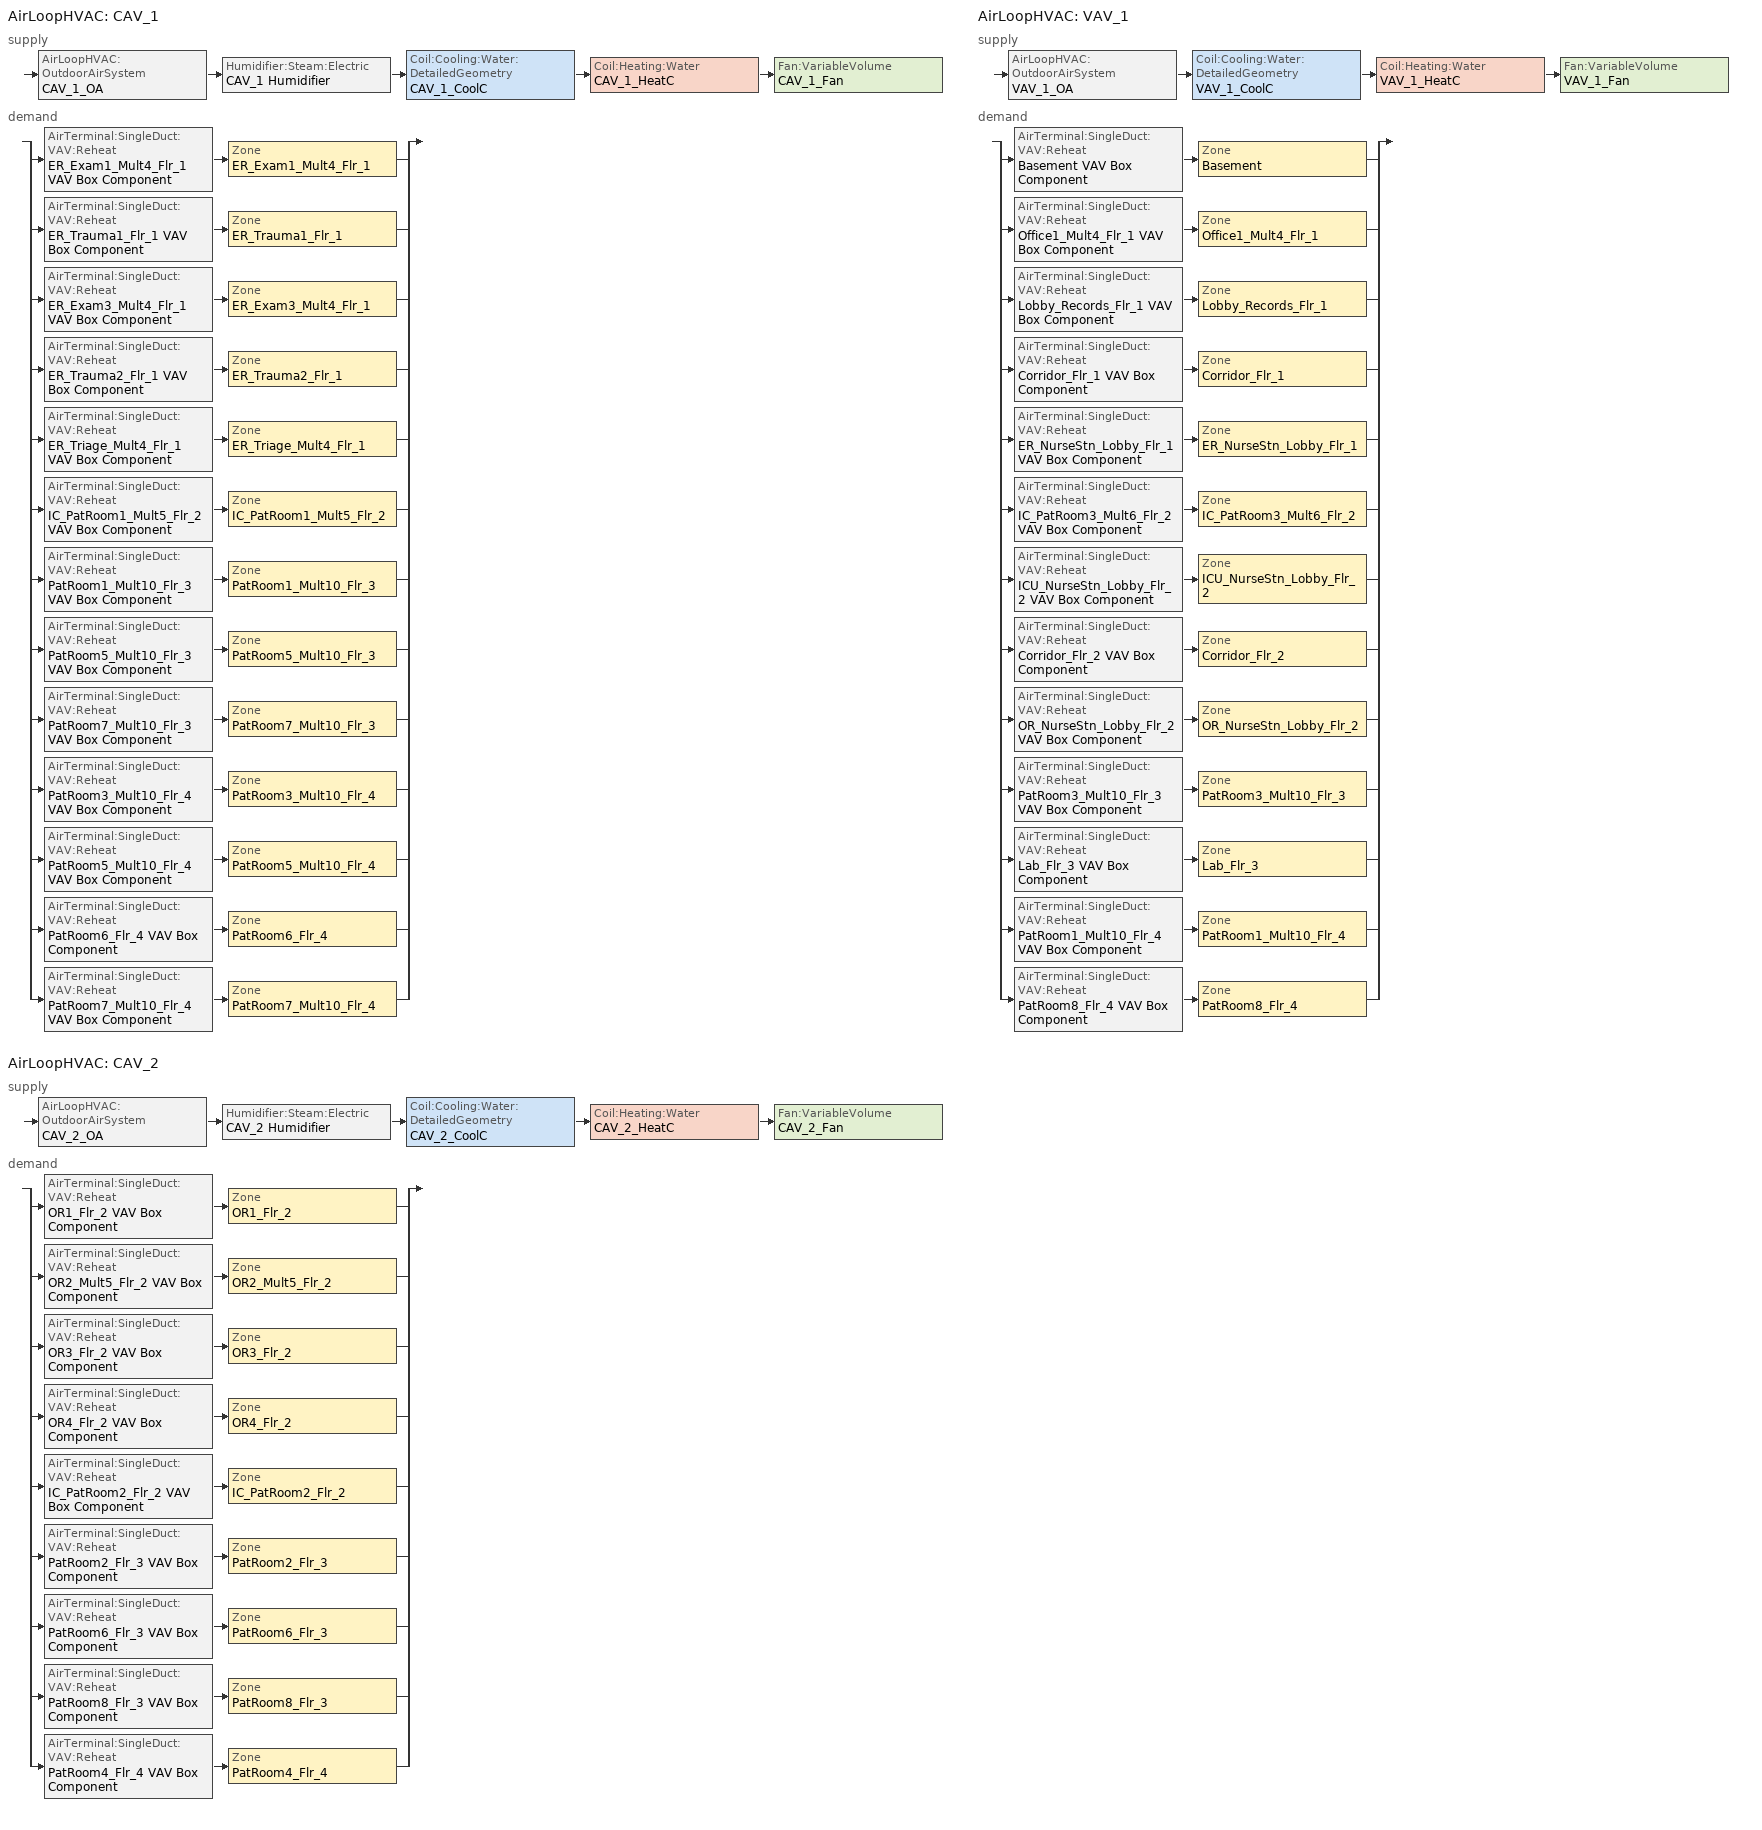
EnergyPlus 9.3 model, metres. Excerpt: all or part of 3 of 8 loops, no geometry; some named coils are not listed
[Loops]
AirLoopHVAC 'CAV_1'
 supply: AirLoopHVAC:OutdoorAirSystem 'CAV_1_OA' > Humidifier:Steam:Electric 'CAV_1 Humidifier' > Coil:Cooling:Water:DetailedGeometry 'CAV_1_CoolC' > Coil:Heating:Water 'CAV_1_HeatC' > Fan:VariableVolume 'CAV_1_Fan'
 demand: split
  | AirTerminal:SingleDuct:VAV:Reheat 'ER_Exam1_Mult4_Flr_1 VAV Box Component' > Zone 'ER_Exam1_Mult4_Flr_1'
  | AirTerminal:SingleDuct:VAV:Reheat 'ER_Trauma1_Flr_1 VAV Box Component' > Zone 'ER_Trauma1_Flr_1'
  | AirTerminal:SingleDuct:VAV:Reheat 'ER_Exam3_Mult4_Flr_1 VAV Box Component' > Zone 'ER_Exam3_Mult4_Flr_1'
  | AirTerminal:SingleDuct:VAV:Reheat 'ER_Trauma2_Flr_1 VAV Box Component' > Zone 'ER_Trauma2_Flr_1'
  | AirTerminal:SingleDuct:VAV:Reheat 'ER_Triage_Mult4_Flr_1 VAV Box Component' > Zone 'ER_Triage_Mult4_Flr_1'
  | AirTerminal:SingleDuct:VAV:Reheat 'IC_PatRoom1_Mult5_Flr_2 VAV Box Component' > Zone 'IC_PatRoom1_Mult5_Flr_2'
  | AirTerminal:SingleDuct:VAV:Reheat 'PatRoom1_Mult10_Flr_3 VAV Box Component' > Zone 'PatRoom1_Mult10_Flr_3'
  | AirTerminal:SingleDuct:VAV:Reheat 'PatRoom5_Mult10_Flr_3 VAV Box Component' > Zone 'PatRoom5_Mult10_Flr_3'
  | AirTerminal:SingleDuct:VAV:Reheat 'PatRoom7_Mult10_Flr_3 VAV Box Component' > Zone 'PatRoom7_Mult10_Flr_3'
  | AirTerminal:SingleDuct:VAV:Reheat 'PatRoom3_Mult10_Flr_4 VAV Box Component' > Zone 'PatRoom3_Mult10_Flr_4'
  | AirTerminal:SingleDuct:VAV:Reheat 'PatRoom5_Mult10_Flr_4 VAV Box Component' > Zone 'PatRoom5_Mult10_Flr_4'
  | AirTerminal:SingleDuct:VAV:Reheat 'PatRoom6_Flr_4 VAV Box Component' > Zone 'PatRoom6_Flr_4'
  | AirTerminal:SingleDuct:VAV:Reheat 'PatRoom7_Mult10_Flr_4 VAV Box Component' > Zone 'PatRoom7_Mult10_Flr_4'
AirLoopHVAC 'CAV_2'
 supply: AirLoopHVAC:OutdoorAirSystem 'CAV_2_OA' > Humidifier:Steam:Electric 'CAV_2 Humidifier' > Coil:Cooling:Water:DetailedGeometry 'CAV_2_CoolC' > Coil:Heating:Water 'CAV_2_HeatC' > Fan:VariableVolume 'CAV_2_Fan'
 demand: split
  | AirTerminal:SingleDuct:VAV:Reheat 'OR1_Flr_2 VAV Box Component' > Zone 'OR1_Flr_2'
  | AirTerminal:SingleDuct:VAV:Reheat 'OR2_Mult5_Flr_2 VAV Box Component' > Zone 'OR2_Mult5_Flr_2'
  | AirTerminal:SingleDuct:VAV:Reheat 'OR3_Flr_2 VAV Box Component' > Zone 'OR3_Flr_2'
  | AirTerminal:SingleDuct:VAV:Reheat 'OR4_Flr_2 VAV Box Component' > Zone 'OR4_Flr_2'
  | AirTerminal:SingleDuct:VAV:Reheat 'IC_PatRoom2_Flr_2 VAV Box Component' > Zone 'IC_PatRoom2_Flr_2'
  | AirTerminal:SingleDuct:VAV:Reheat 'PatRoom2_Flr_3 VAV Box Component' > Zone 'PatRoom2_Flr_3'
  | AirTerminal:SingleDuct:VAV:Reheat 'PatRoom6_Flr_3 VAV Box Component' > Zone 'PatRoom6_Flr_3'
  | AirTerminal:SingleDuct:VAV:Reheat 'PatRoom8_Flr_3 VAV Box Component' > Zone 'PatRoom8_Flr_3'
  | AirTerminal:SingleDuct:VAV:Reheat 'PatRoom4_Flr_4 VAV Box Component' > Zone 'PatRoom4_Flr_4'
AirLoopHVAC 'VAV_1'
 supply: AirLoopHVAC:OutdoorAirSystem 'VAV_1_OA' > Coil:Cooling:Water:DetailedGeometry 'VAV_1_CoolC' > Coil:Heating:Water 'VAV_1_HeatC' > Fan:VariableVolume 'VAV_1_Fan'
 demand: split
  | AirTerminal:SingleDuct:VAV:Reheat 'Basement VAV Box Component' > Zone 'Basement'
  | AirTerminal:SingleDuct:VAV:Reheat 'Office1_Mult4_Flr_1 VAV Box Component' > Zone 'Office1_Mult4_Flr_1'
  | AirTerminal:SingleDuct:VAV:Reheat 'Lobby_Records_Flr_1 VAV Box Component' > Zone 'Lobby_Records_Flr_1'
  | AirTerminal:SingleDuct:VAV:Reheat 'Corridor_Flr_1 VAV Box Component' > Zone 'Corridor_Flr_1'
  | AirTerminal:SingleDuct:VAV:Reheat 'ER_NurseStn_Lobby_Flr_1 VAV Box Component' > Zone 'ER_NurseStn_Lobby_Flr_1'
  | AirTerminal:SingleDuct:VAV:Reheat 'IC_PatRoom3_Mult6_Flr_2 VAV Box Component' > Zone 'IC_PatRoom3_Mult6_Flr_2'
  | AirTerminal:SingleDuct:VAV:Reheat 'ICU_NurseStn_Lobby_Flr_2 VAV Box Component' > Zone 'ICU_NurseStn_Lobby_Flr_2'
  | AirTerminal:SingleDuct:VAV:Reheat 'Corridor_Flr_2 VAV Box Component' > Zone 'Corridor_Flr_2'
  | AirTerminal:SingleDuct:VAV:Reheat 'OR_NurseStn_Lobby_Flr_2 VAV Box Component' > Zone 'OR_NurseStn_Lobby_Flr_2'
  | AirTerminal:SingleDuct:VAV:Reheat 'PatRoom3_Mult10_Flr_3 VAV Box Component' > Zone 'PatRoom3_Mult10_Flr_3'
  | AirTerminal:SingleDuct:VAV:Reheat 'Lab_Flr_3 VAV Box Component' > Zone 'Lab_Flr_3'
  | AirTerminal:SingleDuct:VAV:Reheat 'PatRoom1_Mult10_Flr_4 VAV Box Component' > Zone 'PatRoom1_Mult10_Flr_4'
  | AirTerminal:SingleDuct:VAV:Reheat 'PatRoom8_Flr_4 VAV Box Component' > Zone 'PatRoom8_Flr_4'
[Fan:VariableVolume] Availability Schedule=HVACOperationSchd; Pressure Rise {Pa}=1515.192; Maximum Flow Rate {m3/s}=AUTOSIZE; Fan Power Minimum Flow Rate Input Method=FixedFlowRate; Fan Power Minimum Air Flow Rate {m3/s}=0; Motor In Airstream Fraction=1; Fan Power Coefficient 1=0.0407599; Fan Power Coefficient 2=0.088045; Fan Power Coefficient 3=-0.0729261; Fan Power Coefficient 4=0.94374; Fan Power Coefficient 5=0
Name | Fan Total Efficiency | Motor Efficiency
CAV_1_Fan; CAV_2_Fan | 0.6084 | 0.936
VAV_1_Fan | 0.61425 | 0.945
[Coil:Heating:Water] Availability Schedule=ALWAYS_ON; U-Factor Times Area Value {W/K}=AUTOSIZE; Maximum Water Flow Rate {m3/s}=AUTOSIZE; Performance Input Method=UFactorTimesAreaAndDesignWaterFlowRate; Rated Capacity {W}=AUTOSIZE; Rated Inlet Water Temperature {C}=82.2; Rated Inlet Air Temperature {C}=16.6; Rated Outlet Water Temperature {C}=71.1; Rated Outlet Air Temperature {C}=32.2
CAV_1_HeatC; CAV_2_HeatC; VAV_1_HeatC
[Coil:Cooling:Water:DetailedGeometry] Availability Schedule=ALWAYS_ON; Maximum Water Flow Rate {m3/s}=AUTOSIZE; Tube Outside Surface Area {m2}=AUTOSIZE; Total Tube Inside Area {m2}=AUTOSIZE; Fin Surface Area {m2}=AUTOSIZE; Minimum Airflow Area {m2}=AUTOSIZE; Coil Depth {m}=AUTOSIZE; Fin Diameter {m}=AUTOSIZE; Fin Thickness {m}=0.0015; Tube Inside Diameter {m}=0.01445; Tube Outside Diameter {m}=0.0159; Tube Thermal Conductivity {W/m-K}=386; Fin Thermal Conductivity {W/m-K}=204; Fin Spacing {m}=0.0018; Tube Depth Spacing {m}=0.026; Number of Tube Rows=6; Number of Tubes per Row=AUTOSIZE
CAV_1_CoolC; CAV_2_CoolC; VAV_1_CoolC
[Humidifier:Steam:Electric] Availability Schedule=ALWAYS_ON; Rated Capacity {m3/s}=3.72E-5; Rated Power {W}=100000; Rated Fan Power {W}=0; Standby Power {W}=0
CAV_1 Humidifier; CAV_2 Humidifier
[AirTerminal:SingleDuct:VAV:Reheat] Availability Schedule=ALWAYS_ON; Maximum Air Flow Rate {m3/s}=AUTOSIZE; Zone Minimum Air Flow Input Method=Constant; Maximum Hot Water or Steam Flow Rate {m3/s}=AUTOSIZE; Minimum Hot Water or Steam Flow Rate {m3/s}=0; Convergence Tolerance=0.001; Damper Heating Action=NORMAL
Name | Constant Minimum Air Flow Fraction | Reheat Coil
Basement VAV Box Component | 0.3 | Basement VAV Box Reheat Coil
Corridor_Flr_1 VAV Box Component | 0.3 | Corridor_Flr_1 VAV Box Reheat Coil
Corridor_Flr_2 VAV Box Component | 0.3 | Corridor_Flr_2 VAV Box Reheat Coil
ER_Exam1_Mult4_Flr_1 VAV Box Component | 1 | ER_Exam1_Mult4_Flr_1 VAV Box Reheat Coil
ER_Exam3_Mult4_Flr_1 VAV Box Component | 1 | ER_Exam3_Mult4_Flr_1 VAV Box Reheat Coil
ER_NurseStn_Lobby_Flr_1 VAV Box Component | 0.3 | ER_NurseStn_Lobby_Flr_1 VAV Box Reheat Coil
ER_Trauma1_Flr_1 VAV Box Component | 1 | ER_Trauma1_Flr_1 VAV Box Reheat Coil
ER_Trauma2_Flr_1 VAV Box Component | 1 | ER_Trauma2_Flr_1 VAV Box Reheat Coil
ER_Triage_Mult4_Flr_1 VAV Box Component | 1 | ER_Triage_Mult4_Flr_1 VAV Box Reheat Coil
ICU_NurseStn_Lobby_Flr_2 VAV Box Component | 0.3 | ICU_NurseStn_Lobby_Flr_2 VAV Box Reheat Coil
IC_PatRoom1_Mult5_Flr_2 VAV Box Component | 1 | IC_PatRoom1_Mult5_Flr_2 VAV Box Reheat Coil
IC_PatRoom2_Flr_2 VAV Box Component | 1 | IC_PatRoom2_Flr_2 VAV Box Reheat Coil
IC_PatRoom3_Mult6_Flr_2 VAV Box Component | 1 | IC_PatRoom3_Mult6_Flr_2 VAV Box Reheat Coil
Lab_Flr_3 VAV Box Component | 1 | Lab_Flr_3 VAV Box Reheat Coil
Lobby_Records_Flr_1 VAV Box Component | 0.3 | Lobby_Records_Flr_1 VAV Box Reheat Coil
OR1_Flr_2 VAV Box Component | 1 | OR1_Flr_2 VAV Box Reheat Coil
OR2_Mult5_Flr_2 VAV Box Component | 1 | OR2_Mult5_Flr_2 VAV Box Reheat Coil
OR3_Flr_2 VAV Box Component | 1 | OR3_Flr_2 VAV Box Reheat Coil
OR4_Flr_2 VAV Box Component | 1 | OR4_Flr_2 VAV Box Reheat Coil
OR_NurseStn_Lobby_Flr_2 VAV Box Component | 0.3 | OR_NurseStn_Lobby_Flr_2 VAV Box Reheat Coil
Office1_Mult4_Flr_1 VAV Box Component | 0.3 | Office1_Mult4_Flr_1 VAV Box Reheat Coil
PatRoom1_Mult10_Flr_3 VAV Box Component | 1 | PatRoom1_Mult10_Flr_3 VAV Box Reheat Coil
PatRoom1_Mult10_Flr_4 VAV Box Component | 1 | PatRoom1_Mult10_Flr_4 VAV Box Reheat Coil
PatRoom2_Flr_3 VAV Box Component | 1 | PatRoom2_Flr_3 VAV Box Reheat Coil
PatRoom3_Mult10_Flr_3 VAV Box Component | 1 | PatRoom3_Mult10_Flr_3 VAV Box Reheat Coil
PatRoom3_Mult10_Flr_4 VAV Box Component | 1 | PatRoom3_Mult10_Flr_4 VAV Box Reheat Coil
PatRoom4_Flr_4 VAV Box Component | 1 | PatRoom4_Flr_4 VAV Box Reheat Coil
PatRoom5_Mult10_Flr_3 VAV Box Component | 1 | PatRoom5_Mult10_Flr_3 VAV Box Reheat Coil
PatRoom5_Mult10_Flr_4 VAV Box Component | 1 | PatRoom5_Mult10_Flr_4 VAV Box Reheat Coil
PatRoom6_Flr_3 VAV Box Component | 1 | PatRoom6_Flr_3 VAV Box Reheat Coil
PatRoom6_Flr_4 VAV Box Component | 1 | PatRoom6_Flr_4 VAV Box Reheat Coil
PatRoom7_Mult10_Flr_3 VAV Box Component | 1 | PatRoom7_Mult10_Flr_3 VAV Box Reheat Coil
PatRoom7_Mult10_Flr_4 VAV Box Component | 1 | PatRoom7_Mult10_Flr_4 VAV Box Reheat Coil
PatRoom8_Flr_3 VAV Box Component | 1 | PatRoom8_Flr_3 VAV Box Reheat Coil
PatRoom8_Flr_4 VAV Box Component | 1 | PatRoom8_Flr_4 VAV Box Reheat Coil
[Zone equipment]
Basement: Basement VAV Box Component
Corridor_Flr_1: Corridor_Flr_1 VAV Box Component
Corridor_Flr_2: Corridor_Flr_2 VAV Box Component
ER_Exam1_Mult4_Flr_1: ER_Exam1_Mult4_Flr_1 VAV Box Component
ER_Exam3_Mult4_Flr_1: ER_Exam3_Mult4_Flr_1 VAV Box Component
ER_NurseStn_Lobby_Flr_1: ER_NurseStn_Lobby_Flr_1 VAV Box Component
ER_Trauma1_Flr_1: ER_Trauma1_Flr_1 VAV Box Component
ER_Trauma2_Flr_1: ER_Trauma2_Flr_1 VAV Box Component
ER_Triage_Mult4_Flr_1: ER_Triage_Mult4_Flr_1 VAV Box Component
ICU_NurseStn_Lobby_Flr_2: ICU_NurseStn_Lobby_Flr_2 VAV Box Component
IC_PatRoom1_Mult5_Flr_2: IC_PatRoom1_Mult5_Flr_2 VAV Box Component
IC_PatRoom2_Flr_2: IC_PatRoom2_Flr_2 VAV Box Component
IC_PatRoom3_Mult6_Flr_2: IC_PatRoom3_Mult6_Flr_2 VAV Box Component
Lab_Flr_3: Lab_Flr_3 VAV Box Component
Lobby_Records_Flr_1: Lobby_Records_Flr_1 VAV Box Component
OR1_Flr_2: OR1_Flr_2 VAV Box Component
OR2_Mult5_Flr_2: OR2_Mult5_Flr_2 VAV Box Component
OR3_Flr_2: OR3_Flr_2 VAV Box Component
OR4_Flr_2: OR4_Flr_2 VAV Box Component
OR_NurseStn_Lobby_Flr_2: OR_NurseStn_Lobby_Flr_2 VAV Box Component
Office1_Mult4_Flr_1: Office1_Mult4_Flr_1 VAV Box Component
PatRoom1_Mult10_Flr_3: PatRoom1_Mult10_Flr_3 VAV Box Component
PatRoom1_Mult10_Flr_4: PatRoom1_Mult10_Flr_4 VAV Box Component
PatRoom2_Flr_3: PatRoom2_Flr_3 VAV Box Component
PatRoom3_Mult10_Flr_3: PatRoom3_Mult10_Flr_3 VAV Box Component
PatRoom3_Mult10_Flr_4: PatRoom3_Mult10_Flr_4 VAV Box Component
PatRoom4_Flr_4: PatRoom4_Flr_4 VAV Box Component
PatRoom5_Mult10_Flr_3: PatRoom5_Mult10_Flr_3 VAV Box Component
PatRoom5_Mult10_Flr_4: PatRoom5_Mult10_Flr_4 VAV Box Component
PatRoom6_Flr_3: PatRoom6_Flr_3 VAV Box Component
PatRoom6_Flr_4: PatRoom6_Flr_4 VAV Box Component
PatRoom7_Mult10_Flr_3: PatRoom7_Mult10_Flr_3 VAV Box Component
PatRoom7_Mult10_Flr_4: PatRoom7_Mult10_Flr_4 VAV Box Component
PatRoom8_Flr_3: PatRoom8_Flr_3 VAV Box Component
PatRoom8_Flr_4: PatRoom8_Flr_4 VAV Box Component
[Sizing:Zone] Zone Cooling Design Supply Air Temperature Input Method=SupplyAirTemperature; Zone Cooling Design Supply Air Temperature {C}=11.1; Zone Heating Design Supply Air Temperature Input Method=SupplyAirTemperature; Zone Heating Design Supply Air Temperature {C}=50; Zone Cooling Design Supply Air Humidity Ratio {kgWater/kgDryAir}=0.007; Zone Heating Design Supply Air Humidity Ratio {kgWater/kgDryAir}=0.008; Heating Design Air Flow Method=DesignDay; Account for Dedicated Outdoor Air System=No; Dedicated Outdoor Air System Control Strategy=NeutralSupplyAir; Dedicated Outdoor Air Low Setpoint Temperature for Design {C}=autosize; Dedicated Outdoor Air High Setpoint Temperature for Design {C}=autosize
Name | Design Specification Outdoor Air Object | Cooling Design Air Flow Method | Cooling Minimum Air Flow {m3/s}
Basement | SZ DSOA Basement | DesignDay
Corridor_Flr_1 | SZ DSOA Corridor_Flr_1 | DesignDay
Corridor_Flr_2 | SZ DSOA Corridor_Flr_2 | DesignDayWithLimit | 1.349328
ER_Exam1_Mult4_Flr_1 | SZ DSOA ER_Exam1_Mult4_Flr_1 | DesignDayWithLimit | 0.396533
ER_Exam3_Mult4_Flr_1 | SZ DSOA ER_Exam3_Mult4_Flr_1 | DesignDayWithLimit | 0.396533
ER_NurseStn_Lobby_Flr_1 | SZ DSOA ER_NurseStn_Lobby_Flr_1 | DesignDay
ER_Trauma1_Flr_1 | SZ DSOA ER_Trauma1_Flr_1 | DesignDayWithLimit | 0.396533
ER_Trauma2_Flr_1 | SZ DSOA ER_Trauma2_Flr_1 | DesignDayWithLimit | 0.396533
ER_Triage_Mult4_Flr_1 | SZ DSOA ER_Triage_Mult4_Flr_1 | DesignDayWithLimit | 0.396533
ICU_NurseStn_Lobby_Flr_2 | SZ DSOA ICU_NurseStn_Lobby_Flr_2 | DesignDay
IC_PatRoom1_Mult5_Flr_2 | SZ DSOA IC_PatRoom1_Mult5_Flr_2 | DesignDayWithLimit | 0.148683
IC_PatRoom2_Flr_2 | SZ DSOA IC_PatRoom2_Flr_2 | DesignDayWithLimit | 0.198267
IC_PatRoom3_Mult6_Flr_2 | SZ DSOA IC_PatRoom3_Mult6_Flr_2 | DesignDayWithLimit | 0.148683
Lab_Flr_3 | SZ DSOA Lab_Flr_3 | DesignDayWithLimit | 1.882
Lobby_Records_Flr_1 | SZ DSOA Lobby_Records_Flr_1 | DesignDay
OR1_Flr_2 | SZ DSOA OR1_Flr_2 | DesignDayWithLimit | 0.991292
OR2_Mult5_Flr_2 | SZ DSOA OR2_Mult5_Flr_2 | DesignDayWithLimit | 0.991292
OR3_Flr_2 | SZ DSOA OR3_Flr_2 | DesignDayWithLimit | 0.991292
OR4_Flr_2 | SZ DSOA OR4_Flr_2 | DesignDayWithLimit | 3.965417
OR_NurseStn_Lobby_Flr_2 | SZ DSOA OR_NurseStn_Lobby_Flr_2 | DesignDay
Office1_Mult4_Flr_1 | SZ DSOA Office1_Mult4_Flr_1 | DesignDay
PatRoom1_Mult10_Flr_3 | SZ DSOA PatRoom1_Mult10_Flr_3 | DesignDayWithLimit | 0.148683
PatRoom1_Mult10_Flr_4 | SZ DSOA PatRoom1_Mult10_Flr_4 | DesignDayWithLimit | 0.148683
PatRoom2_Flr_3 | SZ DSOA PatRoom2_Flr_3 | DesignDayWithLimit | 0.24785
PatRoom3_Mult10_Flr_3 | SZ DSOA PatRoom3_Mult10_Flr_3 | DesignDayWithLimit | 0.143767
PatRoom3_Mult10_Flr_4 | SZ DSOA PatRoom3_Mult10_Flr_4 | DesignDayWithLimit | 0.143767
PatRoom4_Flr_4 | SZ DSOA PatRoom4_Flr_4 | DesignDayWithLimit | 0.24785
PatRoom5_Mult10_Flr_3 | SZ DSOA PatRoom5_Mult10_Flr_3 | DesignDayWithLimit | 0.148683
PatRoom5_Mult10_Flr_4 | SZ DSOA PatRoom5_Mult10_Flr_4 | DesignDayWithLimit | 0.148683
PatRoom6_Flr_3 | SZ DSOA PatRoom6_Flr_3 | DesignDayWithLimit | 0.198267
PatRoom6_Flr_4 | SZ DSOA PatRoom6_Flr_4 | DesignDayWithLimit | 0.198267
PatRoom7_Mult10_Flr_3 | SZ DSOA PatRoom7_Mult10_Flr_3 | DesignDayWithLimit | 0.143767
PatRoom7_Mult10_Flr_4 | SZ DSOA PatRoom7_Mult10_Flr_4 | DesignDayWithLimit | 0.143767
PatRoom8_Flr_3 | SZ DSOA PatRoom8_Flr_3 | DesignDayWithLimit | 0.198267
PatRoom8_Flr_4 | SZ DSOA PatRoom8_Flr_4 | DesignDayWithLimit | 0.198267
[DesignSpecification:OutdoorAir]
Name | Outdoor Air Method | Outdoor Air Flow per Person {m3/s-person} | Outdoor Air Flow per Zone Floor Area {m3/s-m2} | Outdoor Air Flow per Zone {m3/s}
SZ DSOA Basement; SZ DSOA ER_NurseStn_Lobby_Flr_1; SZ DSOA ICU_NurseStn_Lobby_Flr_2; SZ DSOA Lobby_Records_Flr_1; SZ DSOA OR_NurseStn_Lobby_Flr_2; SZ DSOA Office1_Mult4_Flr_1 | Flow/Person | 0.01
SZ DSOA Corridor_Flr_1; SZ DSOA Corridor_Flr_2 | Flow/Area |  | 0.00025
SZ DSOA ER_Exam1_Mult4_Flr_1; SZ DSOA ER_Exam3_Mult4_Flr_1; SZ DSOA ER_Trauma1_Flr_1; SZ DSOA ER_Trauma2_Flr_1; SZ DSOA ER_Triage_Mult4_Flr_1; SZ DSOA IC_PatRoom2_Flr_2; SZ DSOA PatRoom6_Flr_3; SZ DSOA PatRoom6_Flr_4; SZ DSOA PatRoom8_Flr_3; SZ DSOA PatRoom8_Flr_4 | Flow/Zone |  |  | 0.066089
SZ DSOA IC_PatRoom1_Mult5_Flr_2; SZ DSOA IC_PatRoom3_Mult6_Flr_2; SZ DSOA PatRoom1_Mult10_Flr_3; SZ DSOA PatRoom1_Mult10_Flr_4; SZ DSOA PatRoom5_Mult10_Flr_3; SZ DSOA PatRoom5_Mult10_Flr_4 | Flow/Zone |  |  | 0.049561
SZ DSOA Lab_Flr_3 | Flow/Zone |  |  | 1.882
SZ DSOA OR1_Flr_2; SZ DSOA OR2_Mult5_Flr_2; SZ DSOA OR3_Flr_2 | Flow/Zone |  |  | 0.198258
SZ DSOA OR4_Flr_2 | Flow/Zone |  |  | 0.793083
SZ DSOA PatRoom2_Flr_3; SZ DSOA PatRoom4_Flr_4 | Flow/Zone |  |  | 0.082617
SZ DSOA PatRoom3_Mult10_Flr_3; SZ DSOA PatRoom3_Mult10_Flr_4; SZ DSOA PatRoom7_Mult10_Flr_3; SZ DSOA PatRoom7_Mult10_Flr_4 | Flow/Zone |  |  | 0.047922
[ZoneControl:Thermostat] Control Type Schedule=Dual Zone Control Type Sched
Name | Zone or ZoneList | Control 1
Basement Thermostat | Basement | Basement DualSPSched
Corridor_Flr_1 Thermostat | Corridor_Flr_1 | Corridor_Flr_1 DualSPSched
Corridor_Flr_2 Thermostat | Corridor_Flr_2 | Corridor_Flr_2 DualSPSched
ER_Exam1_Mult4_Flr_1 Thermostat | ER_Exam1_Mult4_Flr_1 | ER_Exam1_Mult4_Flr_1 DualSPSched
ER_Exam3_Mult4_Flr_1 Thermostat | ER_Exam3_Mult4_Flr_1 | ER_Exam3_Mult4_Flr_1 DualSPSched
ER_NurseStn_Lobby_Flr_1 Thermostat | ER_NurseStn_Lobby_Flr_1 | ER_NurseStn_Lobby_Flr_1 DualSPSched
ER_Trauma1_Flr_1 Thermostat | ER_Trauma1_Flr_1 | ER_Trauma1_Flr_1 DualSPSched
ER_Trauma2_Flr_1 Thermostat | ER_Trauma2_Flr_1 | ER_Trauma2_Flr_1 DualSPSched
ER_Triage_Mult4_Flr_1 Thermostat | ER_Triage_Mult4_Flr_1 | ER_Triage_Mult4_Flr_1 DualSPSched
ICU_NurseStn_Lobby_Flr_2 Thermostat | ICU_NurseStn_Lobby_Flr_2 | ICU_NurseStn_Lobby_Flr_2 DualSPSched
IC_PatRoom1_Mult5_Flr_2 Thermostat | IC_PatRoom1_Mult5_Flr_2 | IC_PatRoom1_Mult5_Flr_2 DualSPSched
IC_PatRoom2_Flr_2 Thermostat | IC_PatRoom2_Flr_2 | IC_PatRoom2_Flr_2 DualSPSched
IC_PatRoom3_Mult6_Flr_2 Thermostat | IC_PatRoom3_Mult6_Flr_2 | IC_PatRoom3_Mult6_Flr_2 DualSPSched
Lab_Flr_3 Thermostat | Lab_Flr_3 | Lab_Flr_3 DualSPSched
Lobby_Records_Flr_1 Thermostat | Lobby_Records_Flr_1 | Lobby_Records_Flr_1 DualSPSched
OR1_Flr_2 Thermostat | OR1_Flr_2 | OR1_Flr_2 DualSPSched
OR2_Mult5_Flr_2 Thermostat | OR2_Mult5_Flr_2 | OR2_Mult5_Flr_2 DualSPSched
OR3_Flr_2 Thermostat | OR3_Flr_2 | OR3_Flr_2 DualSPSched
OR4_Flr_2 Thermostat | OR4_Flr_2 | OR4_Flr_2 DualSPSched
OR_NurseStn_Lobby_Flr_2 Thermostat | OR_NurseStn_Lobby_Flr_2 | OR_NurseStn_Lobby_Flr_2 DualSPSched
Office1_Mult4_Flr_1 Thermostat | Office1_Mult4_Flr_1 | Office1_Mult4_Flr_1 DualSPSched
PatRoom1_Mult10_Flr_3 Thermostat | PatRoom1_Mult10_Flr_3 | PatRoom1_Mult10_Flr_3 DualSPSched
PatRoom1_Mult10_Flr_4 Thermostat | PatRoom1_Mult10_Flr_4 | PatRoom1_Mult10_Flr_4 DualSPSched
PatRoom2_Flr_3 Thermostat | PatRoom2_Flr_3 | PatRoom2_Flr_3 DualSPSched
PatRoom3_Mult10_Flr_3 Thermostat | PatRoom3_Mult10_Flr_3 | PatRoom3_Mult10_Flr_3 DualSPSched
PatRoom3_Mult10_Flr_4 Thermostat | PatRoom3_Mult10_Flr_4 | PatRoom3_Mult10_Flr_4 DualSPSched
PatRoom4_Flr_4 Thermostat | PatRoom4_Flr_4 | PatRoom4_Flr_4 DualSPSched
PatRoom5_Mult10_Flr_3 Thermostat | PatRoom5_Mult10_Flr_3 | PatRoom5_Mult10_Flr_3 DualSPSched
PatRoom5_Mult10_Flr_4 Thermostat | PatRoom5_Mult10_Flr_4 | PatRoom5_Mult10_Flr_4 DualSPSched
PatRoom6_Flr_3 Thermostat | PatRoom6_Flr_3 | PatRoom6_Flr_3 DualSPSched
PatRoom6_Flr_4 Thermostat | PatRoom6_Flr_4 | PatRoom6_Flr_4 DualSPSched
PatRoom7_Mult10_Flr_3 Thermostat | PatRoom7_Mult10_Flr_3 | PatRoom7_Mult10_Flr_3 DualSPSched
PatRoom7_Mult10_Flr_4 Thermostat | PatRoom7_Mult10_Flr_4 | PatRoom7_Mult10_Flr_4 DualSPSched
PatRoom8_Flr_3 Thermostat | PatRoom8_Flr_3 | PatRoom8_Flr_3 DualSPSched
PatRoom8_Flr_4 Thermostat | PatRoom8_Flr_4 | PatRoom8_Flr_4 DualSPSched
[ThermostatSetpoint:DualSetpoint]
Name | Heating Setpoint Temperature Schedule | Cooling Setpoint Temperature Schedule
Basement DualSPSched; Corridor_Flr_1 DualSPSched; Corridor_Flr_2 DualSPSched; ER_NurseStn_Lobby_Flr_1 DualSPSched; ICU_NurseStn_Lobby_Flr_2 DualSPSched; Lab_Flr_3 DualSPSched; Lobby_Records_Flr_1 DualSPSched; OR_NurseStn_Lobby_Flr_2 DualSPSched; Office1_Mult4_Flr_1 DualSPSched | ADMIN_HTGSETP_SCH | ADMIN_CLGSETP_SCH
ER_Exam1_Mult4_Flr_1 DualSPSched; ER_Exam3_Mult4_Flr_1 DualSPSched; ER_Trauma1_Flr_1 DualSPSched; ER_Trauma2_Flr_1 DualSPSched; ER_Triage_Mult4_Flr_1 DualSPSched; IC_PatRoom1_Mult5_Flr_2 DualSPSched; IC_PatRoom2_Flr_2 DualSPSched; IC_PatRoom3_Mult6_Flr_2 DualSPSched; PatRoom1_Mult10_Flr_3 DualSPSched; PatRoom1_Mult10_Flr_4 DualSPSched; PatRoom2_Flr_3 DualSPSched; PatRoom3_Mult10_Flr_3 DualSPSched; PatRoom3_Mult10_Flr_4 DualSPSched; PatRoom4_Flr_4 DualSPSched; PatRoom5_Mult10_Flr_3 DualSPSched; PatRoom5_Mult10_Flr_4 DualSPSched; PatRoom6_Flr_3 DualSPSched; PatRoom6_Flr_4 DualSPSched; PatRoom7_Mult10_Flr_3 DualSPSched; PatRoom7_Mult10_Flr_4 DualSPSched; PatRoom8_Flr_3 DualSPSched; PatRoom8_Flr_4 DualSPSched | CRITICAL_HTGSETP_SCH | CRITICAL_CLGSETP_SCH
OR1_Flr_2 DualSPSched; OR2_Mult5_Flr_2 DualSPSched; OR3_Flr_2 DualSPSched; OR4_Flr_2 DualSPSched | OR_HTGSETP_SCH | OR_CLGSETP_SCH
[Sizing:System] Type of Load to Size On=Sensible; Design Outdoor Air Flow Rate {m3/s}=AUTOSIZE; Preheat Design Temperature {C}=7; Preheat Design Humidity Ratio {kgWater/kgDryAir}=0.008; Precool Design Humidity Ratio {kgWater/kgDryAir}=0.008; Central Cooling Design Supply Air Temperature {C}=7.2; Central Heating Design Supply Air Temperature {C}=16; 100% Outdoor Air in Cooling=No; 100% Outdoor Air in Heating=No; Central Cooling Design Supply Air Humidity Ratio {kgWater/kgDryAir}=0.007; Central Heating Design Supply Air Humidity Ratio {kgWater/kgDryAir}=0.007; Cooling Supply Air Flow Rate Method=DesignDay; Cooling Supply Air Flow Rate {m3/s}=0; Heating Supply Air Flow Rate Method=DesignDay; Heating Supply Air Flow Rate {m3/s}=0; System Outdoor Air Method=ZoneSum; Zone Maximum Outdoor Air Fraction=1; Cooling Design Capacity Method=CoolingDesignCapacity; Cooling Design Capacity {W}=autosize; Heating Design Capacity Method=HeatingDesignCapacity; Heating Design Capacity {W}=autosize; Central Cooling Capacity Control Method=OnOff
Name | Central Heating Maximum System Air Flow Ratio | Precool Design Temperature {C} | Type of Zone Sum to Use
CAV_1; CAV_2 | 1 | 7.2 | NonCoincident
VAV_1 | 0.3 | 11.1 | Coincident
[Controller:OutdoorAir] Minimum Outdoor Air Flow Rate {m3/s}=AUTOSIZE; Maximum Outdoor Air Flow Rate {m3/s}=AUTOSIZE; Economizer Control Type=NoEconomizer; Economizer Control Action Type=ModulateFlow; Economizer Maximum Limit Dry-Bulb Temperature {C}=28; Economizer Maximum Limit Enthalpy {J/kg}=64000; Economizer Minimum Limit Dry-Bulb Temperature {C}=-100; Lockout Type=NoLockout; Minimum Limit Type=FixedMinimum; Minimum Outdoor Air Schedule=ALWAYS_ON
Name | Minimum Fraction of Outdoor Air Schedule
CAV_1_OA_Controller; CAV_2_OA_Controller | CAV_OAminFracSchedule
VAV_1_OA_Controller | VAV_OAminFracSchedule
[Controller:WaterCoil] Actuator Variable=Flow; Maximum Actuated Flow {m3/s}=AUTOSIZE; Minimum Actuated Flow {m3/s}=0
Name | Control Variable | Action | Controller Convergence Tolerance {deltaC}
CAV_1_CoolC_Controller; CAV_2_CoolC_Controller | TemperatureAndHumidityRatio | Reverse
CAV_1_HeatC_Controller; CAV_2_HeatC_Controller; VAV_1_HeatC_Controller | Temperature | Normal | 0.0001
VAV_1_CoolC_Controller | Temperature | Reverse
[AirLoopHVAC] Design Supply Air Flow Rate {m3/s}=AUTOSIZE
CAV_1; CAV_2; VAV_1
[SetpointManager:Scheduled] Control Variable=Temperature
Name | Schedule | Setpoint Node or NodeList
CAV_1 SAT setpoint | CAV_SAT_SCH | CAV_1 Supply Equipment Outlet Node
CAV_2 SAT setpoint | CAV_SAT_SCH | CAV_2 Supply Equipment Outlet Node
VAV_1 SAT setpoint | Seasonal-Reset-Supply-Air-Temp-Sch | VAV_1 Supply Equipment Outlet Node
[SetpointManager:MixedAir] Control Variable=Temperature
Name | Setpoint Node or NodeList
CAV_1_CoolC SAT Manager | CAV_1_CoolC-CAV_1_HeatCNode
CAV_1_HeatC SAT Manager | CAV_1_HeatC-CAV_1_FanNode
CAV_1_OAMixed Air Temp Manager | CAV_1_OA-CAV_1 HumidifierNode
CAV_2_CoolC SAT Manager | CAV_2_CoolC-CAV_2_HeatCNode
CAV_2_HeatC SAT Manager | CAV_2_HeatC-CAV_2_FanNode
CAV_2_OAMixed Air Temp Manager | CAV_2_OA-CAV_2 HumidifierNode
VAV_1_CoolC SAT Manager | VAV_1_CoolC-VAV_1_HeatCNode
VAV_1_HeatC SAT Manager | VAV_1_HeatC-VAV_1_FanNode
VAV_1_OAMixed Air Temp Manager | VAV_1_OA-VAV_1_CoolCNode
[SetpointManager:SingleZone:Humidity:Minimum]
Name | Setpoint Node or NodeList
CAV_1 Humidifier HUMRAT setpoint | CAV_1 Humidifier-CAV_1_CoolCNode
CAV_2 Humidifier HUMRAT setpoint | CAV_2 Humidifier-CAV_2_CoolCNode
[SetpointManager:SingleZone:Humidity:Maximum]
Name | Setpoint Node or NodeList
CAV_1_CoolC HUMRAT setpoint | CAV_1_CoolC-CAV_1_HeatCNode
CAV_2_CoolC HUMRAT setpoint | CAV_2_CoolC-CAV_2_HeatCNode
[EnergyManagementSystem:Sensor]
BASEMENT_O: BASEMENT; Zone People Occupant Count
BASEMENT_T: BASEMENT; Zone Mean Air Temperature
BASEMENT_H: BASEMENT; Zone Air System Sensible Heating Energy
BASEMENT_C: BASEMENT; Zone Air System Sensible Cooling Energy
CORRIDOR_FLR_1_O: CORRIDOR_FLR_1; Zone People Occupant Count
CORRIDOR_FLR_1_T: CORRIDOR_FLR_1; Zone Mean Air Temperature
CORRIDOR_FLR_1_H: CORRIDOR_FLR_1; Zone Air System Sensible Heating Energy
CORRIDOR_FLR_1_C: CORRIDOR_FLR_1; Zone Air System Sensible Cooling Energy
CORRIDOR_FLR_2_O: CORRIDOR_FLR_2; Zone People Occupant Count
CORRIDOR_FLR_2_T: CORRIDOR_FLR_2; Zone Mean Air Temperature
CORRIDOR_FLR_2_H: CORRIDOR_FLR_2; Zone Air System Sensible Heating Energy
CORRIDOR_FLR_2_C: CORRIDOR_FLR_2; Zone Air System Sensible Cooling Energy
ER_EXAM1_MULT4_FLR_1_O: ER_EXAM1_MULT4_FLR_1; Zone People Occupant Count
ER_EXAM1_MULT4_FLR_1_T: ER_EXAM1_MULT4_FLR_1; Zone Mean Air Temperature
ER_EXAM1_MULT4_FLR_1_H: ER_EXAM1_MULT4_FLR_1; Zone Air System Sensible Heating Energy
ER_EXAM1_MULT4_FLR_1_C: ER_EXAM1_MULT4_FLR_1; Zone Air System Sensible Cooling Energy
ER_EXAM3_MULT4_FLR_1_O: ER_EXAM3_MULT4_FLR_1; Zone People Occupant Count
ER_EXAM3_MULT4_FLR_1_T: ER_EXAM3_MULT4_FLR_1; Zone Mean Air Temperature
ER_EXAM3_MULT4_FLR_1_H: ER_EXAM3_MULT4_FLR_1; Zone Air System Sensible Heating Energy
ER_EXAM3_MULT4_FLR_1_C: ER_EXAM3_MULT4_FLR_1; Zone Air System Sensible Cooling Energy
ER_NURSESTN_LOBBY_FLR_1_O: ER_NURSESTN_LOBBY_FLR_1; Zone People Occupant Count
ER_NURSESTN_LOBBY_FLR_1_T: ER_NURSESTN_LOBBY_FLR_1; Zone Mean Air Temperature
ER_NURSESTN_LOBBY_FLR_1_H: ER_NURSESTN_LOBBY_FLR_1; Zone Air System Sensible Heating Energy
ER_NURSESTN_LOBBY_FLR_1_C: ER_NURSESTN_LOBBY_FLR_1; Zone Air System Sensible Cooling Energy
ER_TRAUMA1_FLR_1_O: ER_TRAUMA1_FLR_1; Zone People Occupant Count
ER_TRAUMA1_FLR_1_T: ER_TRAUMA1_FLR_1; Zone Mean Air Temperature
ER_TRAUMA1_FLR_1_H: ER_TRAUMA1_FLR_1; Zone Air System Sensible Heating Energy
ER_TRAUMA1_FLR_1_C: ER_TRAUMA1_FLR_1; Zone Air System Sensible Cooling Energy
ER_TRAUMA2_FLR_1_O: ER_TRAUMA2_FLR_1; Zone People Occupant Count
ER_TRAUMA2_FLR_1_T: ER_TRAUMA2_FLR_1; Zone Mean Air Temperature
ER_TRAUMA2_FLR_1_H: ER_TRAUMA2_FLR_1; Zone Air System Sensible Heating Energy
ER_TRAUMA2_FLR_1_C: ER_TRAUMA2_FLR_1; Zone Air System Sensible Cooling Energy
ER_TRIAGE_MULT4_FLR_1_O: ER_TRIAGE_MULT4_FLR_1; Zone People Occupant Count
ER_TRIAGE_MULT4_FLR_1_T: ER_TRIAGE_MULT4_FLR_1; Zone Mean Air Temperature
ER_TRIAGE_MULT4_FLR_1_H: ER_TRIAGE_MULT4_FLR_1; Zone Air System Sensible Heating Energy
ER_TRIAGE_MULT4_FLR_1_C: ER_TRIAGE_MULT4_FLR_1; Zone Air System Sensible Cooling Energy
ICU_NURSESTN_LOBBY_FLR_2_O: ICU_NURSESTN_LOBBY_FLR_2; Zone People Occupant Count
ICU_NURSESTN_LOBBY_FLR_2_T: ICU_NURSESTN_LOBBY_FLR_2; Zone Mean Air Temperature
ICU_NURSESTN_LOBBY_FLR_2_H: ICU_NURSESTN_LOBBY_FLR_2; Zone Air System Sensible Heating Energy
ICU_NURSESTN_LOBBY_FLR_2_C: ICU_NURSESTN_LOBBY_FLR_2; Zone Air System Sensible Cooling Energy
IC_PATROOM1_MULT5_FLR_2_O: IC_PATROOM1_MULT5_FLR_2; Zone People Occupant Count
IC_PATROOM1_MULT5_FLR_2_T: IC_PATROOM1_MULT5_FLR_2; Zone Mean Air Temperature
IC_PATROOM1_MULT5_FLR_2_H: IC_PATROOM1_MULT5_FLR_2; Zone Air System Sensible Heating Energy
IC_PATROOM1_MULT5_FLR_2_C: IC_PATROOM1_MULT5_FLR_2; Zone Air System Sensible Cooling Energy
IC_PATROOM2_FLR_2_O: IC_PATROOM2_FLR_2; Zone People Occupant Count
IC_PATROOM2_FLR_2_T: IC_PATROOM2_FLR_2; Zone Mean Air Temperature
IC_PATROOM2_FLR_2_H: IC_PATROOM2_FLR_2; Zone Air System Sensible Heating Energy
IC_PATROOM2_FLR_2_C: IC_PATROOM2_FLR_2; Zone Air System Sensible Cooling Energy
IC_PATROOM3_MULT6_FLR_2_O: IC_PATROOM3_MULT6_FLR_2; Zone People Occupant Count
IC_PATROOM3_MULT6_FLR_2_T: IC_PATROOM3_MULT6_FLR_2; Zone Mean Air Temperature
IC_PATROOM3_MULT6_FLR_2_H: IC_PATROOM3_MULT6_FLR_2; Zone Air System Sensible Heating Energy
IC_PATROOM3_MULT6_FLR_2_C: IC_PATROOM3_MULT6_FLR_2; Zone Air System Sensible Cooling Energy
LAB_FLR_3_O: LAB_FLR_3; Zone People Occupant Count
LAB_FLR_3_T: LAB_FLR_3; Zone Mean Air Temperature
LAB_FLR_3_H: LAB_FLR_3; Zone Air System Sensible Heating Energy
LAB_FLR_3_C: LAB_FLR_3; Zone Air System Sensible Cooling Energy
LOBBY_RECORDS_FLR_1_O: LOBBY_RECORDS_FLR_1; Zone People Occupant Count
LOBBY_RECORDS_FLR_1_T: LOBBY_RECORDS_FLR_1; Zone Mean Air Temperature
LOBBY_RECORDS_FLR_1_H: LOBBY_RECORDS_FLR_1; Zone Air System Sensible Heating Energy
LOBBY_RECORDS_FLR_1_C: LOBBY_RECORDS_FLR_1; Zone Air System Sensible Cooling Energy
OR1_FLR_2_O: OR1_FLR_2; Zone People Occupant Count
OR1_FLR_2_T: OR1_FLR_2; Zone Mean Air Temperature
OR1_FLR_2_H: OR1_FLR_2; Zone Air System Sensible Heating Energy
OR1_FLR_2_C: OR1_FLR_2; Zone Air System Sensible Cooling Energy
OR2_MULT5_FLR_2_O: OR2_MULT5_FLR_2; Zone People Occupant Count
OR2_MULT5_FLR_2_T: OR2_MULT5_FLR_2; Zone Mean Air Temperature
OR2_MULT5_FLR_2_H: OR2_MULT5_FLR_2; Zone Air System Sensible Heating Energy
OR2_MULT5_FLR_2_C: OR2_MULT5_FLR_2; Zone Air System Sensible Cooling Energy
OR3_FLR_2_O: OR3_FLR_2; Zone People Occupant Count
OR3_FLR_2_T: OR3_FLR_2; Zone Mean Air Temperature
OR3_FLR_2_H: OR3_FLR_2; Zone Air System Sensible Heating Energy
OR3_FLR_2_C: OR3_FLR_2; Zone Air System Sensible Cooling Energy
OR4_FLR_2_O: OR4_FLR_2; Zone People Occupant Count
OR4_FLR_2_T: OR4_FLR_2; Zone Mean Air Temperature
OR4_FLR_2_H: OR4_FLR_2; Zone Air System Sensible Heating Energy
OR4_FLR_2_C: OR4_FLR_2; Zone Air System Sensible Cooling Energy
OR_NURSESTN_LOBBY_FLR_2_O: OR_NURSESTN_LOBBY_FLR_2; Zone People Occupant Count
OR_NURSESTN_LOBBY_FLR_2_T: OR_NURSESTN_LOBBY_FLR_2; Zone Mean Air Temperature
OR_NURSESTN_LOBBY_FLR_2_H: OR_NURSESTN_LOBBY_FLR_2; Zone Air System Sensible Heating Energy
OR_NURSESTN_LOBBY_FLR_2_C: OR_NURSESTN_LOBBY_FLR_2; Zone Air System Sensible Cooling Energy
OFFICE1_MULT4_FLR_1_O: OFFICE1_MULT4_FLR_1; Zone People Occupant Count
OFFICE1_MULT4_FLR_1_T: OFFICE1_MULT4_FLR_1; Zone Mean Air Temperature
OFFICE1_MULT4_FLR_1_H: OFFICE1_MULT4_FLR_1; Zone Air System Sensible Heating Energy
OFFICE1_MULT4_FLR_1_C: OFFICE1_MULT4_FLR_1; Zone Air System Sensible Cooling Energy
PATROOM1_MULT10_FLR_3_O: PATROOM1_MULT10_FLR_3; Zone People Occupant Count
PATROOM1_MULT10_FLR_3_T: PATROOM1_MULT10_FLR_3; Zone Mean Air Temperature
PATROOM1_MULT10_FLR_3_H: PATROOM1_MULT10_FLR_3; Zone Air System Sensible Heating Energy
PATROOM1_MULT10_FLR_3_C: PATROOM1_MULT10_FLR_3; Zone Air System Sensible Cooling Energy
PATROOM1_MULT10_FLR_4_O: PATROOM1_MULT10_FLR_4; Zone People Occupant Count
PATROOM1_MULT10_FLR_4_T: PATROOM1_MULT10_FLR_4; Zone Mean Air Temperature
PATROOM1_MULT10_FLR_4_H: PATROOM1_MULT10_FLR_4; Zone Air System Sensible Heating Energy
PATROOM1_MULT10_FLR_4_C: PATROOM1_MULT10_FLR_4; Zone Air System Sensible Cooling Energy
PATROOM2_FLR_3_O: PATROOM2_FLR_3; Zone People Occupant Count
PATROOM2_FLR_3_T: PATROOM2_FLR_3; Zone Mean Air Temperature
PATROOM2_FLR_3_H: PATROOM2_FLR_3; Zone Air System Sensible Heating Energy
PATROOM2_FLR_3_C: PATROOM2_FLR_3; Zone Air System Sensible Cooling Energy
PATROOM3_MULT10_FLR_3_O: PATROOM3_MULT10_FLR_3; Zone People Occupant Count
PATROOM3_MULT10_FLR_3_T: PATROOM3_MULT10_FLR_3; Zone Mean Air Temperature
PATROOM3_MULT10_FLR_3_H: PATROOM3_MULT10_FLR_3; Zone Air System Sensible Heating Energy
PATROOM3_MULT10_FLR_3_C: PATROOM3_MULT10_FLR_3; Zone Air System Sensible Cooling Energy
PATROOM3_MULT10_FLR_4_O: PATROOM3_MULT10_FLR_4; Zone People Occupant Count
PATROOM3_MULT10_FLR_4_T: PATROOM3_MULT10_FLR_4; Zone Mean Air Temperature
PATROOM3_MULT10_FLR_4_H: PATROOM3_MULT10_FLR_4; Zone Air System Sensible Heating Energy
PATROOM3_MULT10_FLR_4_C: PATROOM3_MULT10_FLR_4; Zone Air System Sensible Cooling Energy
PATROOM4_FLR_4_O: PATROOM4_FLR_4; Zone People Occupant Count
PATROOM4_FLR_4_T: PATROOM4_FLR_4; Zone Mean Air Temperature
PATROOM4_FLR_4_H: PATROOM4_FLR_4; Zone Air System Sensible Heating Energy
PATROOM4_FLR_4_C: PATROOM4_FLR_4; Zone Air System Sensible Cooling Energy
PATROOM5_MULT10_FLR_3_O: PATROOM5_MULT10_FLR_3; Zone People Occupant Count
PATROOM5_MULT10_FLR_3_T: PATROOM5_MULT10_FLR_3; Zone Mean Air Temperature
PATROOM5_MULT10_FLR_3_H: PATROOM5_MULT10_FLR_3; Zone Air System Sensible Heating Energy
PATROOM5_MULT10_FLR_3_C: PATROOM5_MULT10_FLR_3; Zone Air System Sensible Cooling Energy
PATROOM5_MULT10_FLR_4_O: PATROOM5_MULT10_FLR_4; Zone People Occupant Count
PATROOM5_MULT10_FLR_4_T: PATROOM5_MULT10_FLR_4; Zone Mean Air Temperature
PATROOM5_MULT10_FLR_4_H: PATROOM5_MULT10_FLR_4; Zone Air System Sensible Heating Energy
PATROOM5_MULT10_FLR_4_C: PATROOM5_MULT10_FLR_4; Zone Air System Sensible Cooling Energy
PATROOM6_FLR_3_O: PATROOM6_FLR_3; Zone People Occupant Count
PATROOM6_FLR_3_T: PATROOM6_FLR_3; Zone Mean Air Temperature
PATROOM6_FLR_3_H: PATROOM6_FLR_3; Zone Air System Sensible Heating Energy
PATROOM6_FLR_3_C: PATROOM6_FLR_3; Zone Air System Sensible Cooling Energy
PATROOM6_FLR_4_O: PATROOM6_FLR_4; Zone People Occupant Count
PATROOM6_FLR_4_T: PATROOM6_FLR_4; Zone Mean Air Temperature
PATROOM6_FLR_4_H: PATROOM6_FLR_4; Zone Air System Sensible Heating Energy
PATROOM6_FLR_4_C: PATROOM6_FLR_4; Zone Air System Sensible Cooling Energy
PATROOM7_MULT10_FLR_3_O: PATROOM7_MULT10_FLR_3; Zone People Occupant Count
PATROOM7_MULT10_FLR_3_T: PATROOM7_MULT10_FLR_3; Zone Mean Air Temperature
PATROOM7_MULT10_FLR_3_H: PATROOM7_MULT10_FLR_3; Zone Air System Sensible Heating Energy
PATROOM7_MULT10_FLR_3_C: PATROOM7_MULT10_FLR_3; Zone Air System Sensible Cooling Energy
PATROOM7_MULT10_FLR_4_O: PATROOM7_MULT10_FLR_4; Zone People Occupant Count
PATROOM7_MULT10_FLR_4_T: PATROOM7_MULT10_FLR_4; Zone Mean Air Temperature
PATROOM7_MULT10_FLR_4_H: PATROOM7_MULT10_FLR_4; Zone Air System Sensible Heating Energy
PATROOM7_MULT10_FLR_4_C: PATROOM7_MULT10_FLR_4; Zone Air System Sensible Cooling Energy
PATROOM8_FLR_3_O: PATROOM8_FLR_3; Zone People Occupant Count
PATROOM8_FLR_3_T: PATROOM8_FLR_3; Zone Mean Air Temperature
PATROOM8_FLR_3_H: PATROOM8_FLR_3; Zone Air System Sensible Heating Energy
PATROOM8_FLR_3_C: PATROOM8_FLR_3; Zone Air System Sensible Cooling Energy
PATROOM8_FLR_4_O: PATROOM8_FLR_4; Zone People Occupant Count
PATROOM8_FLR_4_T: PATROOM8_FLR_4; Zone Mean Air Temperature
PATROOM8_FLR_4_H: PATROOM8_FLR_4; Zone Air System Sensible Heating Energy
PATROOM8_FLR_4_C: PATROOM8_FLR_4; Zone Air System Sensible Cooling Energy
[Schedule:Compact]
ALWAYS_ON; HVACOperationSchd: Through: 12/31, For: AllDays, Until: 24:00, 1
ADMIN_CLGSETP_SCH: Through: 12/31, For: Weekdays, Until: 05:00, 25, Until: 18:00, 22.2, Until: 24:00, 25, For: SummerDesignDay, Until: 05:00, 25, Until: 18:00, 22.2, Until: 24:00, 25, For: WinterDesignDay, Until: 07:00, 25, Until: 15:00, 22.2, Until: 24:00, 25, For: Saturdays, Until: 07:00, 25, Until: 15:00, 22.2, Until: 24:00, 25, For: AllOtherDays, Until: 24:00, 25
ADMIN_HTGSETP_SCH: Through: 12/31, For: Weekdays, Until: 05:00, 18.3, Until: 18:00, 21.1, Until: 24:00, 18.3, For: SummerDesignDay, Until: 05:00, 18.3, Until: 18:00, 21.1, Until: 24:00, 18.3, For: WinterDesignDay, Until: 07:00, 18.3, Until: 15:00, 21.1, Until: 24:00, 18.3, For: Saturdays, Until: 07:00, 18.3, Until: 15:00, 21.1, Until: 24:00, 18.3, For: AllOtherDays, Until: 24:00, 18.3
CRITICAL_CLGSETP_SCH: Through: 12/31, For: AllDays, Until: 24:00, 22.2
CRITICAL_HTGSETP_SCH: Through: 12/31, For: ALLDays, Until: 24:00, 21.1
OR_CLGSETP_SCH: Through: 12/31, For: AllDays, Until: 06:00, 22.2, Until: 17:00, 18.3, Until: 24:00, 22.2
OR_HTGSETP_SCH: Through: 12/31, For: AllDays, Until: 24:00, 18.3
Dual Zone Control Type Sched: Through: 12/31, For: AllDays, Until: 24:00, 4
CAV_SAT_SCH; Seasonal-Reset-Supply-Air-Temp-Sch: Through: 12/31, For: AllDays, Until: 24:00, 11.1
CAV_OAminFracSchedule: Through: 12/31, For: AllDays, Until: 24:00, 0.33
VAV_OAminFracSchedule: Through: 12/31, For: AllDays, Until: 24:00, 0.25
